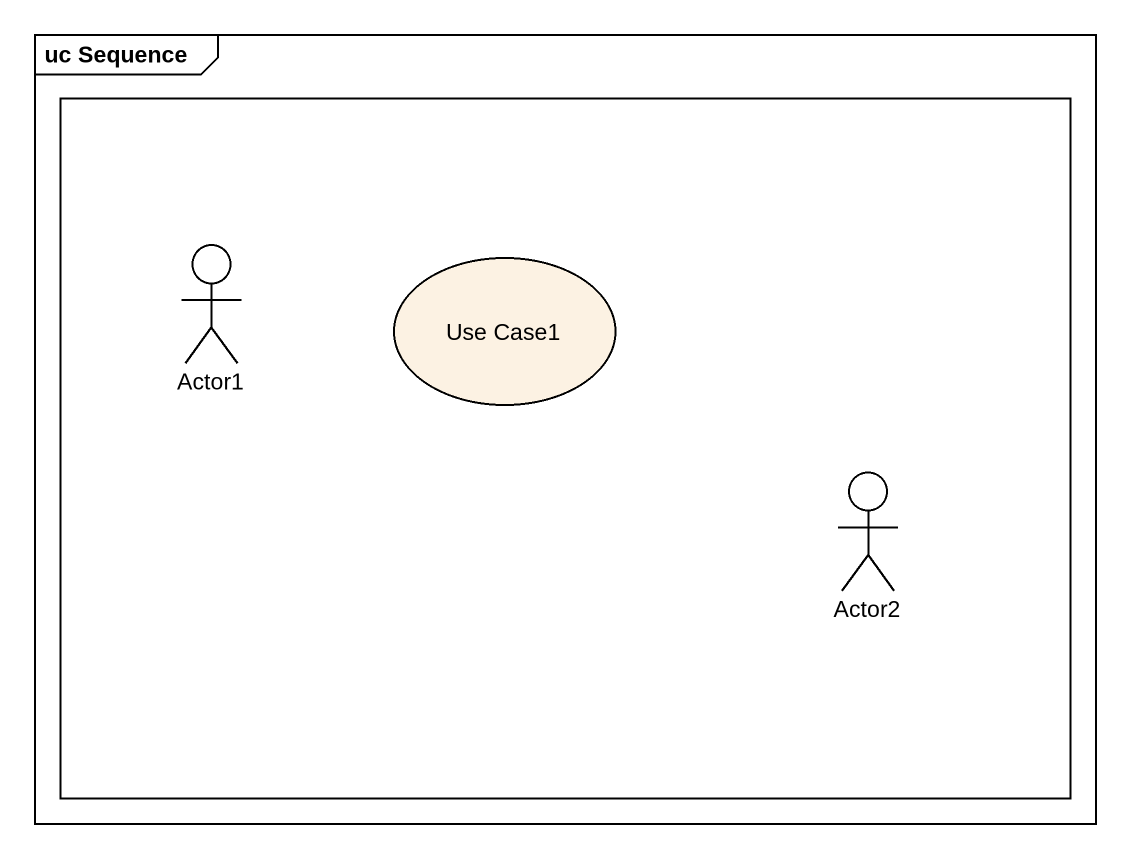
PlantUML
@startuml
mainframe uc Sequence
rectangle " " as rectangle1 {
  actor Actor1
  usecase "Use Case1" as Use_Case1
  actor Actor2
}
@enduml
